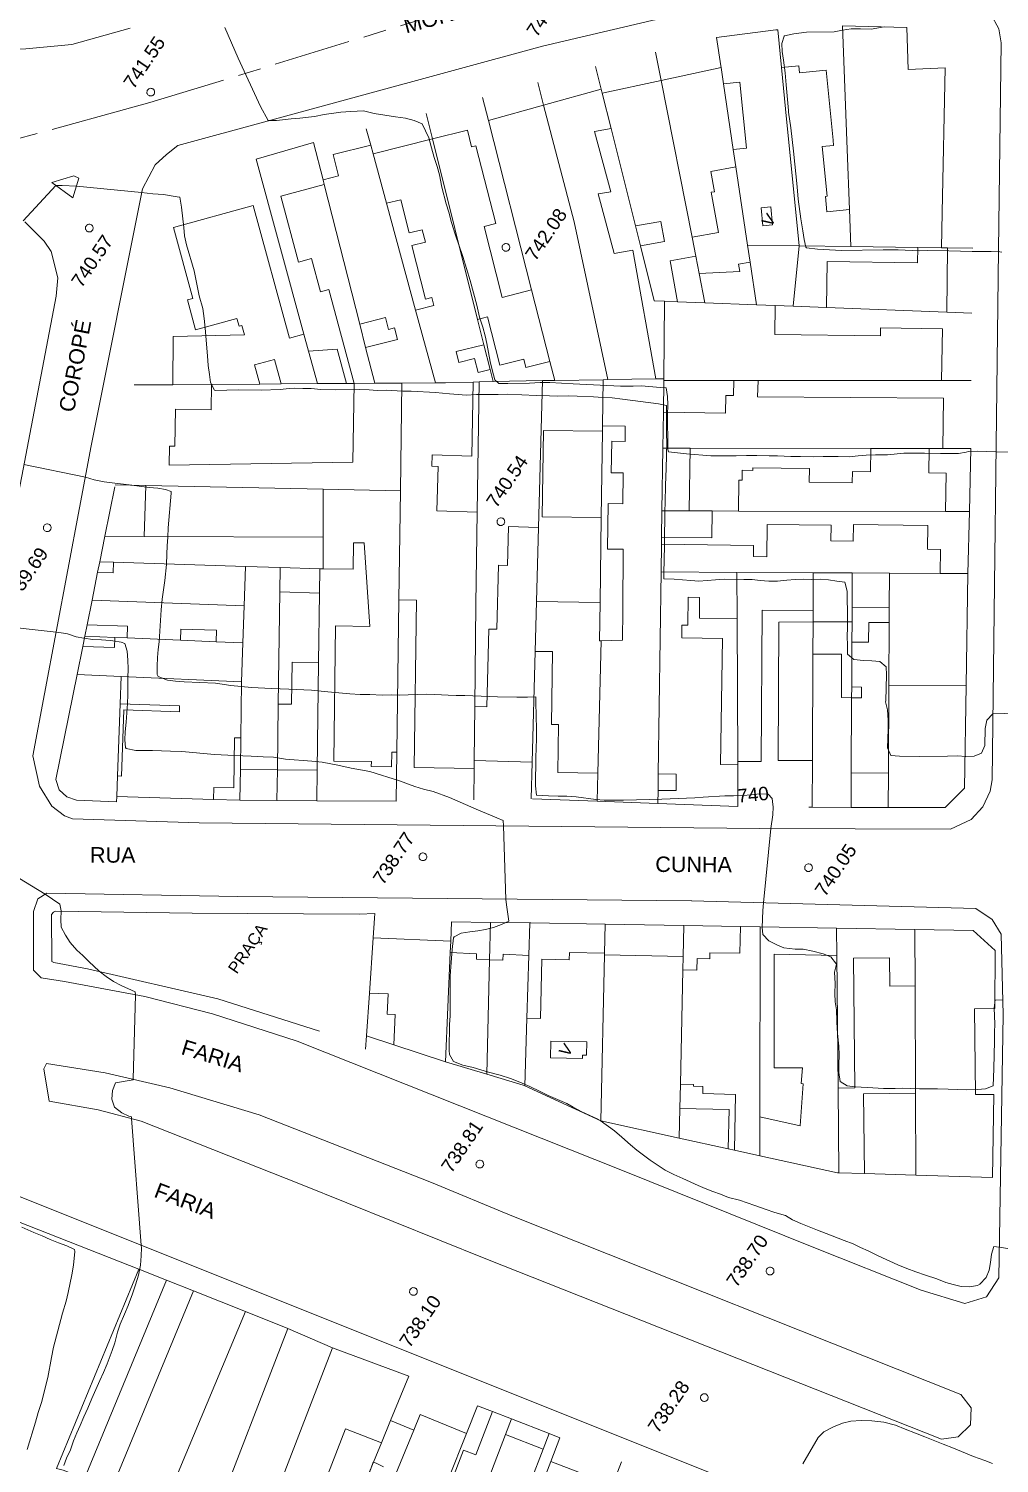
# Model space of a CAD drawing. Header units: metres. Extents: x 325024 to 7190115, y 7391967 to 10157759.
# Drawn here: x 325580.7 to 325706.5, y 7392948.6 to 7393134.6 of the extents above; entities that cross this region are included whole.
import ezdxf
from ezdxf.enums import TextEntityAlignment as Align

# ---------------------------------------------------------------- set-up
doc = ezdxf.new("R2010")
doc.units = ezdxf.units.M
doc.linetypes.add('T09', pattern=[17, 10, -2, 3, -2])
doc.layers.get('0').update_dxf_attribs({"lineweight": 18})
for name, color, linetype, lineweight in [('100_SIST_VIARIO_MEIO_FIO', 1, 'Continuous', 18), ('106_PRACAS_PARQUES_TOP', 7, 'Continuous', 18), ('108_SEP_FIS_CANT_CENT_ILHA', 7, 'Continuous', 18), ('144_P_DUPLA_ASF_TOP', 7, 'Continuous', 18), ('160_P_SIMP_ASF_TOP', 7, 'Continuous', 18), ('206_MURO_E_MURO_ARRIMO', 7, 'Continuous', 18), ('214_PROJ_BEIRAL_EDIF', 10, 'Continuous', 18), ('508_LM_SETOR_FISCAL', 136, 'T09', 18), ('600_CURVA_MESTRA', 14, 'Continuous', 18), ('602_CURVA_MESTRA_TOP', 24, 'Continuous', 18), ('604_CURVA_INTERM', 7, 'Continuous', 18), ('606_PTO_COTADO', 7, 'Continuous', 18), ('608_PTO_COTADO_INTERVIA', 1, 'Continuous', 18), ('624_SEGM_CURVA_MESTRA', 14, 'Continuous', 18)]:
    doc.layers.add(name, color=color, linetype=linetype, lineweight=lineweight)
doc.styles.add('Style-Arial', font='arial.ttf', dxfattribs={"height": 1.75})

# ---------------------------------------------------------------- blocks, each defined once
blk = doc.blocks.new('SP09')
at = {"color": 0, "linetype": 'Continuous'}
blk.add_lwpolyline([(-0.03, -0.51), (-0.14, -0.49), (-0.24, -0.46), (-0.31, -0.42), (-0.35, -0.39), (-0.42, -0.31), (-0.47, -0.24), (-0.51, -0.15), (-0.52, -0.09), (-0.52, 0.03), (-0.51, 0.11), (-0.48, 0.2), (-0.44, 0.27), (-0.4, 0.33), (-0.32, 0.39), (-0.23, 0.44), (-0.15, 0.48), (-0.1, 0.48), (-0.03, 0.48), (0.08, 0.48), (0.19, 0.44), (0.27, 0.4), (0.35, 0.32), (0.41, 0.23), (0.46, 0.11), (0.48, 0.03), (0.48, -0.03), (0.47, -0.08), (0.44, -0.21), (0.38, -0.3), (0.31, -0.38), (0.23, -0.44), (0.1, -0.49), (0.02, -0.51)], close=True, dxfattribs=at)
blk = doc.blocks.new('SP10')
at = {"color": 0, "linetype": 'Continuous'}
blk.add_lwpolyline([(-0.03, -0.51), (-0.14, -0.49), (-0.24, -0.46), (-0.31, -0.42), (-0.35, -0.39), (-0.42, -0.31), (-0.47, -0.24), (-0.51, -0.15), (-0.52, -0.09), (-0.52, 0.03), (-0.51, 0.11), (-0.48, 0.2), (-0.44, 0.27), (-0.4, 0.33), (-0.32, 0.39), (-0.23, 0.44), (-0.15, 0.48), (-0.1, 0.48), (-0.03, 0.48), (0.08, 0.48), (0.19, 0.44), (0.27, 0.4), (0.35, 0.32), (0.41, 0.23), (0.46, 0.11), (0.48, 0.03), (0.48, -0.03), (0.47, -0.08), (0.44, -0.21), (0.38, -0.3), (0.31, -0.38), (0.23, -0.44), (0.1, -0.49), (0.02, -0.51)], close=True, dxfattribs=at)

msp = doc.modelspace()

# ---------------------------------------------------------------- linework, layer by layer
at = {"layer": '100_SIST_VIARIO_MEIO_FIO'}
for points in [[(325706.454, 7393105.946), (325706.785, 7393132.744), (325706.497, 7393134.588), (325705.423, 7393136.552), (325703.065, 7393138.359), (325700.14, 7393138.885), (325694.31, 7393138.826), (325686.293, 7393138.701), (325674.673, 7393137.943), (325661.692, 7393135.712), (325661.528, 7393135.674)], [(325537.669, 7393135.195), (325572.626, 7393131.787), (325580.357, 7393131.978), (325586.325, 7393132.57), (325593.893, 7393134.663)], [(325661.528, 7393135.674), (325647.346, 7393132.348), (325600.084, 7393119.474), (325598.582, 7393118.312)], [(325598.582, 7393118.312), (325597.14, 7393116.962), (325595.468, 7393113.857), (325588.845, 7393080.532), (325581.28, 7393040.365), (325582.136, 7393036.428), (325583.75, 7393033.803), (325585.383, 7393032.571), (325586.406, 7393032.194), (325602.811, 7393031.665), (325675.494, 7393030.939), (325700.202, 7393030.846), (325702.899, 7393032.101), (325704.435, 7393033.73), (325705.368, 7393035.766), (325705.605, 7393037.243), (325706.454, 7393105.946)], [(325580.232, 7393109.58), (325582.747, 7393107.062), (325583.646, 7393105.718), (325584.497, 7393102.304), (325584.293, 7393099.907), (325568.88, 7393019.307)], [(325584.063, 7392913.077), (325539.846, 7392943.712), (325518.202, 7392959.079), (325516.641, 7392960.573), (325515.155, 7392962.616), (325514.417, 7392964.302), (325514.179, 7392966.049), (325514.436, 7392968.311), (325516.397, 7392973.214), (325517.671, 7392975.184), (325521.758, 7392978.265), (325523.298, 7392978.963), (325550.149, 7392984.425), (325555.177, 7392985.183), (325568.01, 7392985.638), (325573.228, 7392985.1), (325577.674, 7392983.965), (325674.821, 7392945.11), (325703.734, 7392933.572), (325718.204, 7392927.831), (325719.894, 7392927.188)]]:
    msp.add_lwpolyline(points, dxfattribs=at)
msp.add_lwpolyline([(325666.672, 7393021.553), (325607.862, 7393022.135), (325583.064, 7393022.54), (325581.926, 7393021.819), (325581.338, 7393020.162), (325581.343, 7393012.567), (325582.338, 7393011.591), (325585.356, 7393011.11), (325595.789, 7393009.141), (325604.543, 7393006.889), (325615.533, 7393003.364), (325657.716, 7392986.603), (325682.274, 7392976.693), (325696.407, 7392971.105), (325702.076, 7392969.362), (325704.889, 7392970.207), (325706.475, 7392972.678), (325707.032, 7393006.793), (325706.787, 7393017.243), (325705.624, 7393019.151), (325703.524, 7393020.578), (325666.636, 7393021.532)], close=True, dxfattribs=at)
at = {"layer": '108_SEP_FIS_CANT_CENT_ILHA'}
for points in [[(325583.724, 7393114.66), (325586.444, 7393112.657), (325587.251, 7393115.239), (325586.589, 7393115.536)], [(325632.944, 7392985.054), (325610.593, 7392993.804), (325599.036, 7392997.302), (325590.663, 7392999.262), (325583.027, 7393000.481), (325582.709, 7392999.786), (325583.392, 7392995.591), (325589.72, 7392994.48), (325595.309, 7392993.003), (325615.98, 7392984.835), (325639.988, 7392975.146), (325699.044, 7392951.775), (325701.234, 7392952.066), (325702.796, 7392953.629), (325702.912, 7392955.828), (325701.555, 7392957.562), (325643.363, 7392980.725)]]:
    msp.add_lwpolyline(points, close=True, dxfattribs=at)
at = {"layer": '206_MURO_E_MURO_ARRIMO'}
for p, q in [((325610.227, 7393117.694), (325617.67, 7393119.853)), ((325702.855, 7393080.166), (325702.667, 7393072.013)), ((325591.909, 7393075.232), (325590.614, 7393068.811)), ((325702.667, 7393072.013), (325702.481, 7393063.972)), ((325589.947, 7393065.506), (325589.671, 7393064.136)), ((325588.297, 7393057.329), (325588.003, 7393055.871)), ((325588.003, 7393055.871), (325587.733, 7393054.533)), ((325604.692, 7393034.699), (325608.116, 7393034.591)), ((325608.116, 7393034.591), (325612.915, 7393034.564)), ((325612.915, 7393034.564), (325618.066, 7393034.535)), ((325618.066, 7393034.535), (325628.384, 7393034.477)), ((325646.046, 7393034.789), (325654.439, 7393034.472)), ((325682.294, 7393033.682), (325681.848, 7393033.684)), ((325692.163, 7393033.653), (325687.341, 7393033.667)), ((325583.966, 7393020.1), (325583.703, 7393019.761)), ((325583.703, 7393019.761), (325583.751, 7393013.704)), ((325584.22, 7393020.211), (325583.966, 7393020.1)), ((325601.925, 7393019.973), (325584.22, 7393020.211)), ((325623.585, 7393019.827), (325601.925, 7393019.973)), ((325625.594, 7393019.893), (325623.585, 7393019.827)), ((325625.553, 7393019.323), (325625.594, 7393019.893)), ((325640.598, 7393018.761), (325635.552, 7393018.823)), ((325645.678, 7393018.698), (325640.598, 7393018.761)), ((325645.821, 7393018.696), (325645.678, 7393018.698)), ((325655.468, 7393018.532), (325645.821, 7393018.696)), ((325665.649, 7393018.358), (325655.468, 7393018.532)), ((325672.995, 7393018.233), (325665.649, 7393018.358)), ((325685.444, 7393018.02), (325675.57, 7393018.189)), ((325695.589, 7393017.847), (325685.444, 7393018.02)), ((325583.751, 7393013.704), (325583.984, 7393013.557)), ((325583.984, 7393013.557), (325588.36, 7393012.758)), ((325588.36, 7393012.758), (325605.266, 7393008.869)), ((325605.266, 7393008.869), (325618.408, 7393004.665)), ((325595.023, 7392973.828), (325572.226, 7392982.77)), ((325629.994, 7392959.933), (325620.113, 7392963.617)), ((325640.866, 7392955.36), (325638.917, 7392956.077)), ((325648.182, 7392952.504), (325643.337, 7392954.395)), ((325649.596, 7392951.952), (325648.182, 7392952.504))]:
    msp.add_line(p, q, dxfattribs=at)
for points in [[(325662.72, 7393127.892), (325661.999, 7393131.554)], [(325654.222, 7393129.708), (325654.952, 7393126.78)], [(325647.47, 7393124.7), (325646.711, 7393127.608)], [(325639.567, 7393125.668), (325640.325, 7393122.692)], [(325632.248, 7393123.613), (325633.073, 7393120.311)], [(325624.487, 7393121.611), (325625.065, 7393119.489)], [(325618.896, 7393115.013), (325617.67, 7393119.853)], [(325610.227, 7393117.694), (325616.413, 7393095.002)], [(325659.376, 7393109.036), (325660.021, 7393106.45)], [(325667.642, 7393102.887), (325667.205, 7393105.106)], [(325703.108, 7393106.154), (325699.854, 7393106.199)], [(325684.169, 7393098.449), (325679.841, 7393098.618)], [(325702.997, 7393097.716), (325699.739, 7393097.842)], [(325639.742, 7393093.64), (325640.543, 7393090.436)], [(325594.416, 7393088.419), (325599.399, 7393088.455)], [(325639.11, 7393088.807), (325638.86, 7393071.92)], [(325640.94, 7393088.848), (325647.347, 7393088.994)], [(325647.347, 7393088.994), (325646.834, 7393069.957)], [(325648.912, 7393089.016), (325647.347, 7393088.994)], [(325699.072, 7393088.983), (325702.883, 7393088.98)], [(325655.121, 7393083.12), (325655.111, 7393082.42)], [(325702.855, 7393080.166), (325699.215, 7393080.174)], [(325595.928, 7393075.385), (325591.955, 7393075.469)], [(325654.954, 7393071.227), (325654.8, 7393060.223)], [(325669.329, 7393072.083), (325672.739, 7393072.075)], [(325699.574, 7393072.019), (325702.667, 7393072.013)], [(325618.304, 7393052.426), (325618.424, 7393061.45)], [(325687.442, 7393055.075), (325687.455, 7393057.702)], [(325588.003, 7393055.871), (325591.893, 7393055.701)], [(325687.408, 7393047.884), (325687.415, 7393049.269)], [(325628.384, 7393034.477), (325628.469, 7393040.828)], [(325646.014, 7393039.537), (325645.886, 7393034.786)], [(325672.636, 7393039.177), (325672.634, 7393039.613)], [(325608.173, 7393038.617), (325608.116, 7393034.591)], [(325612.968, 7393038.549), (325612.915, 7393034.564)], [(325618.066, 7393034.535), (325618.118, 7393038.476)], [(325638.481, 7393038.707), (325638.443, 7393034.655)], [(325625.381, 7393016.776), (325625.553, 7393019.323)], [(325635.552, 7393018.823), (325635.443, 7393016.333)], [(325640.484, 7393013.919), (325640.598, 7393018.761)], [(325645.678, 7393018.698), (325645.551, 7393014.484)], [(325655.386, 7393014.755), (325655.468, 7393018.532)], [(325665.562, 7393014.322), (325665.649, 7393018.358)], [(325685.444, 7393018.02), (325685.48, 7393014.476)], [(325624.52, 7393004.046), (325624.896, 7393009.603)], [(325624.52, 7393004.046), (325624.403, 7393002.311)], [(325628.056, 7393002.889), (325624.52, 7393004.046)], [(325672.202, 7392989.22), (325671.405, 7392989.394)], [(325695.745, 7392986), (325689.056, 7392986.204)], [(325629.994, 7392959.933), (325627.634, 7392954.172)], [(325637.463, 7392952.516), (325638.917, 7392956.077)], [(325647.406, 7392950.493), (325648.182, 7392952.504)], [(325648.417, 7392948.895), (325649.596, 7392951.952)], [(325656.52, 7392946.157), (325657.565, 7392948.827)]]:
    msp.add_lwpolyline(points, dxfattribs=at)
at = {"layer": '214_PROJ_BEIRAL_EDIF'}
for points in [[(325670.448, 7393129.771), (325669.898, 7393133.452), (325677.591, 7393134.436), (325677.821, 7393134.45), (325678.307, 7393129.582), (325678.842, 7393124.216)], [(325699.15, 7393110.778), (325699.546, 7393129.504), (325694.756, 7393129.323), (325694.55, 7393134.763), (325686.225, 7393134.97), (325686.831, 7393118.93)], [(325670.794, 7393127.461), (325670.477, 7393129.577), (325670.448, 7393129.771)], [(325678.307, 7393129.582), (325680.561, 7393129.804), (325680.654, 7393128.867), (325684.114, 7393129.207), (325685.006, 7393120.138)], [(325678.842, 7393124.216), (325678.307, 7393129.582)], [(325678.842, 7393124.216), (325680.614, 7393106.462), (325673.919, 7393106.554), (325672.406, 7393116.672), (325672.069, 7393118.927), (325673.774, 7393119.094), (325672.93, 7393127.671), (325670.794, 7393127.461)], [(325685.006, 7393120.138), (325685.073, 7393119.465), (325683.6, 7393119.321), (325684.234, 7393112.884), (325684.01, 7393112.862), (325684.205, 7393110.878), (325687.125, 7393111.165), (325687.306, 7393106.371), (325680.614, 7393106.462), (325678.842, 7393124.216)], [(325686.831, 7393118.93), (325687.125, 7393111.165), (325687.306, 7393106.371), (325695.975, 7393106.252)], [(325695.975, 7393106.252), (325699.054, 7393106.21), (325699.15, 7393110.778)]]:
    msp.add_lwpolyline(points, dxfattribs=at)
for points in [[(325662.72, 7393127.892), (325666.72, 7393107.57), (325670.129, 7393108.179), (325669.198, 7393113.39), (325669.634, 7393113.468), (325669.165, 7393116.093), (325672.406, 7393116.672), (325672.069, 7393118.927), (325670.794, 7393127.461), (325670.477, 7393129.577)], [(325662.009, 7393089.199), (325655.804, 7393089.112), (325651.424, 7393109.553), (325647.47, 7393124.7), (325654.952, 7393126.78), (325655.089, 7393126.234), (325656.227, 7393121.667), (325654.065, 7393121.281), (325656.198, 7393113.468), (325654.555, 7393113.175), (325656.614, 7393105.469), (325659.027, 7393105.9)], [(325660.021, 7393106.45), (325661.799, 7393099.321), (325663.138, 7393099.268), (325664.854, 7393099.202), (325663.905, 7393104.517), (325667.205, 7393105.106), (325666.72, 7393107.57), (325662.72, 7393127.892), (325655.089, 7393126.234), (325656.227, 7393121.667), (325659.376, 7393109.036), (325662.675, 7393109.625), (325663.142, 7393107.007)], [(325640.325, 7393122.692), (325645.923, 7393100.737), (325648.289, 7393091.457), (325648.912, 7393089.016), (325655.205, 7393089.104), (325655.804, 7393089.112), (325651.424, 7393109.553), (325647.47, 7393124.7)], [(325648.289, 7393091.457), (325645.923, 7393100.737), (325642.098, 7393099.762), (325639.753, 7393108.958), (325641.278, 7393109.347), (325638.711, 7393119.414), (325638.152, 7393119.271), (325637.593, 7393121.463), (325633.073, 7393120.311), (325638.922, 7393096.92), (325640.195, 7393097.244), (325641.795, 7393090.968), (325644.907, 7393091.762), (325645.187, 7393090.666)], [(325624.402, 7393093.286), (325628.529, 7393094.331), (325628.156, 7393095.804), (325627.379, 7393095.607), (325626.989, 7393097.144), (325623.639, 7393096.295), (325619.049, 7393114.411), (325618.896, 7393115.013), (325620.9, 7393115.514), (325620.21, 7393118.275), (325625.065, 7393119.489), (325625.366, 7393118.384), (325627.116, 7393111.966), (325630.888, 7393098.127), (325633.459, 7393088.699), (325629.106, 7393088.668), (325625.579, 7393088.642)], [(325640.543, 7393090.436), (325640.94, 7393088.848), (325639.11, 7393088.807), (325638.328, 7393088.789), (325634.766, 7393088.708), (325633.459, 7393088.699), (325630.888, 7393098.127), (325633.247, 7393098.717), (325632.992, 7393099.737), (325632.153, 7393099.527), (325630.416, 7393106.476), (325632.154, 7393106.911), (325631.745, 7393108.546), (325630.044, 7393108.121), (325628.967, 7393112.428), (325627.116, 7393111.966), (325625.366, 7393118.384), (325633.073, 7393120.311), (325638.922, 7393096.92), (325639.742, 7393093.64), (325636.146, 7393092.741), (325636.497, 7393091.336), (325638.533, 7393091.845), (325638.982, 7393090.045)], [(325622.939, 7393088.624), (325619.621, 7393100.794), (325618.573, 7393100.508), (325617.403, 7393104.8), (325615.725, 7393104.343), (325613.4, 7393112.871), (325619.049, 7393114.411), (325623.639, 7393096.295), (325624.402, 7393093.286), (325625.579, 7393088.642)], [(325618.161, 7393088.589), (325613.445, 7393088.556), (325612.585, 7393091.712), (325610.012, 7393091.011), (325610.687, 7393088.536), (325604.438, 7393088.491), (325599.399, 7393088.455), (325599.479, 7393094.689), (325608.697, 7393094.936), (325608.372, 7393096.127), (325608, 7393096.026), (325607.723, 7393097.044), (325602.351, 7393095.58), (325601.301, 7393099.432), (325602.019, 7393099.627), (325599.506, 7393108.846), (325609.842, 7393111.664), (325614.525, 7393094.487), (325616.413, 7393095.002), (325617.015, 7393092.795)], [(325675.665, 7393111.378), (325676.936, 7393111.503), (325677.163, 7393109.187), (325675.893, 7393109.062)], [(325675.078, 7393098.803), (325674.251, 7393104.335), (325673.919, 7393106.554), (325680.614, 7393106.462), (325679.841, 7393098.618), (325677.5, 7393098.709)], [(325695.975, 7393106.252), (325699.054, 7393106.21), (325699.854, 7393106.199), (325699.739, 7393097.842), (325684.169, 7393098.449), (325684.251, 7393104.427), (325695.948, 7393104.266)], [(325674.251, 7393104.335), (325672.749, 7393104.067), (325672.921, 7393103.105), (325667.642, 7393102.887), (325668.395, 7393099.064), (325675.078, 7393098.803)], [(325677.5, 7393098.709), (325675.078, 7393098.803), (325668.395, 7393099.064), (325664.854, 7393099.202), (325663.138, 7393099.268), (325663.064, 7393089.213), (325663.061, 7393089.004), (325672.131, 7393088.999), (325675.282, 7393088.997), (325699.072, 7393088.983), (325699.165, 7393095.714), (325691.149, 7393095.823), (325691.135, 7393094.781), (325677.449, 7393094.968)], [(325618.161, 7393088.589), (325621.934, 7393088.616), (325620.722, 7393093.062), (325617.015, 7393092.795)], [(325618.161, 7393088.589), (325613.445, 7393088.556), (325610.687, 7393088.536), (325604.438, 7393088.491), (325604.368, 7393085.184), (325599.766, 7393085.282), (325599.664, 7393080.485), (325598.989, 7393080.499), (325598.936, 7393078.005), (325622.758, 7393078.393), (325622.939, 7393088.624), (325621.934, 7393088.616)], [(325628.731, 7393060.548), (325631.02, 7393060.515), (325630.713, 7393038.817), (325638.481, 7393038.707), (325638.491, 7393039.74), (325638.558, 7393046.756), (325638.683, 7393060.002), (325638.86, 7393071.92), (325633.619, 7393072.097), (325633.815, 7393077.862), (325632.991, 7393077.89), (325633.041, 7393079.381), (325638.179, 7393079.207), (325638.328, 7393088.789), (325634.766, 7393088.708), (325633.459, 7393088.699), (325629.106, 7393088.668), (325628.919, 7393074.683)], [(325654.946, 7393055.259), (325657.696, 7393055.359), (325657.751, 7393059.242), (325657.804, 7393067.127), (325655.754, 7393067.155), (325655.837, 7393073.038), (325657.756, 7393073.011), (325657.812, 7393077.018), (325656.247, 7393077.04), (325656.304, 7393081.13), (325658.043, 7393081.106), (325658.071, 7393083.079), (325655.121, 7393083.12), (325655.205, 7393089.104), (325655.804, 7393089.112), (325662.009, 7393089.199), (325663.064, 7393089.213), (325663.061, 7393089.004), (325663.003, 7393084.891), (325662.938, 7393080.245), (325662.824, 7393072.096), (325662.776, 7393068.684), (325662.763, 7393067.769), (325662.713, 7393064.175), (325662.346, 7393038.014), (325662.316, 7393035.865), (325662.292, 7393034.175), (325654.439, 7393034.472), (325654.49, 7393038.099)], [(325662.938, 7393080.245), (325663.003, 7393084.891), (325671.064, 7393084.778), (325671.096, 7393087.051), (325672.104, 7393087.037), (325672.131, 7393088.999), (325675.282, 7393088.997), (325675.205, 7393086.883), (325699.307, 7393086.715), (325699.215, 7393080.174), (325697.469, 7393080.177), (325689.914, 7393080.192), (325666.468, 7393080.238)], [(325654.954, 7393071.227), (325655.111, 7393082.42), (325647.455, 7393082.527), (325647.298, 7393071.334)], [(325662.938, 7393080.245), (325662.824, 7393072.096), (325666.353, 7393072.089), (325666.468, 7393080.238)], [(325689.914, 7393080.192), (325697.469, 7393080.177), (325697.425, 7393077.021), (325699.643, 7393076.99), (325699.574, 7393072.019), (325672.739, 7393072.075), (325672.795, 7393076.098), (325673.201, 7393076.093), (325673.219, 7393077.364), (325674.594, 7393077.345), (325674.598, 7393077.69), (325681.933, 7393077.587), (325681.908, 7393075.812), (325687.478, 7393075.734), (325687.499, 7393077.194), (325689.872, 7393077.161)], [(325618.901, 7393068.68), (325618.921, 7393074.896), (325595.928, 7393075.385), (325595.719, 7393068.788)], [(325628.731, 7393060.548), (325628.469, 7393040.828), (325627.783, 7393040.838), (325627.756, 7393038.927), (325625.144, 7393038.964), (325625.153, 7393039.599), (325620.272, 7393039.668), (325620.519, 7393057.187), (325624.951, 7393057.124), (325624.199, 7393067.937), (325622.83, 7393067.956), (325622.782, 7393064.535), (325618.888, 7393064.59), (325618.901, 7393068.68), (325618.921, 7393074.896), (325628.919, 7393074.683)], [(325662.776, 7393068.684), (325662.824, 7393072.096), (325666.353, 7393072.089), (325669.329, 7393072.083), (325669.28, 7393068.593)], [(325638.558, 7393046.756), (325640.119, 7393046.713), (325640.361, 7393056.786), (325641.402, 7393056.765), (325641.626, 7393065.062), (325642.792, 7393065.031), (325642.927, 7393070.062), (325646.834, 7393069.957), (325646.575, 7393060.338), (325646.401, 7393053.883), (325646.014, 7393039.537), (325638.491, 7393039.74)], [(325662.763, 7393067.769), (325674.69, 7393067.602), (325674.67, 7393066.185), (325676.405, 7393066.161), (325676.463, 7393070.353), (325684.744, 7393070.237), (325684.716, 7393068.212), (325687.621, 7393068.171), (325687.651, 7393070.318), (325697.265, 7393070.183), (325697.222, 7393067.121), (325698.925, 7393067.097), (325698.881, 7393063.99), (325692.307, 7393064.024), (325687.485, 7393064.049), (325682.438, 7393064.074), (325672.529, 7393064.125), (325662.713, 7393064.175)], [(325591.708, 7393065.45), (325589.947, 7393065.506), (325590.614, 7393068.811), (325595.719, 7393068.788), (325618.901, 7393068.68), (325618.888, 7393064.59), (325618.466, 7393064.603), (325613.317, 7393064.766), (325608.842, 7393064.908)], [(325591.708, 7393065.45), (325591.664, 7393064.073), (325589.671, 7393064.136), (325588.944, 7393060.537), (325608.667, 7393059.771), (325608.842, 7393064.908)], [(325608.173, 7393038.617), (325608.231, 7393042.671), (325608.333, 7393049.939), (325608.504, 7393054.974), (325608.667, 7393059.771), (325608.842, 7393064.908), (325613.317, 7393064.766), (325613.275, 7393061.624), (325613.081, 7393047.063), (325612.968, 7393038.549)], [(325613.317, 7393064.766), (325618.466, 7393064.603), (325618.424, 7393061.45), (325613.275, 7393061.624)], [(325662.292, 7393034.175), (325672.659, 7393033.783), (325672.636, 7393039.177), (325670.423, 7393039.208), (325670.652, 7393055.556), (325665.391, 7393055.629), (325665.415, 7393057.298), (325666.173, 7393057.288), (325666.224, 7393060.907), (325667.703, 7393060.887), (325667.666, 7393058.21), (325672.554, 7393058.142), (325672.529, 7393064.125), (325662.713, 7393064.175), (325662.346, 7393038.014), (325664.681, 7393037.982), (325664.651, 7393035.832), (325662.316, 7393035.865)], [(325682.415, 7393059.181), (325675.789, 7393059.212), (325675.696, 7393039.599), (325672.634, 7393039.613), (325672.554, 7393058.142), (325672.529, 7393064.125), (325682.438, 7393064.074)], [(325682.415, 7393059.181), (325682.408, 7393057.726), (325687.455, 7393057.702), (325687.464, 7393059.605), (325687.485, 7393064.049), (325682.438, 7393064.074)], [(325687.485, 7393064.049), (325692.307, 7393064.024), (325692.286, 7393059.583), (325687.464, 7393059.605)], [(325698.881, 7393063.99), (325692.307, 7393064.024), (325692.286, 7393059.583), (325692.277, 7393057.626), (325692.238, 7393049.493), (325702.249, 7393049.446), (325702.481, 7393063.972)], [(325605.016, 7393055.127), (325608.504, 7393054.974), (325608.667, 7393059.771), (325588.944, 7393060.537), (325588.297, 7393057.329), (325593.548, 7393057.163), (325593.499, 7393055.63), (325600.389, 7393055.329), (325600.434, 7393056.767), (325605.063, 7393056.62)], [(325654.49, 7393038.099), (325649.313, 7393038.172), (325649.401, 7393044.399), (325648.504, 7393044.412), (325648.636, 7393053.852), (325646.401, 7393053.883), (325646.575, 7393060.338), (325654.8, 7393060.223), (325654.731, 7393055.251), (325654.946, 7393055.259)], [(325682.323, 7393039.727), (325682.388, 7393053.523), (325682.408, 7393057.726), (325677.962, 7393057.669), (325677.877, 7393039.748)], [(325692.277, 7393057.626), (325692.238, 7393049.493), (325692.184, 7393038.11), (325687.362, 7393038.132), (325687.408, 7393047.884), (325688.685, 7393047.878), (325688.692, 7393049.263), (325687.415, 7393049.269), (325687.442, 7393055.075), (325689.614, 7393055.065), (325689.626, 7393057.639)], [(325591.893, 7393055.701), (325593.499, 7393055.63), (325600.389, 7393055.329), (325605.016, 7393055.127), (325608.504, 7393054.974), (325608.333, 7393049.939), (325592.732, 7393050.628), (325586.996, 7393050.882), (325587.733, 7393054.533), (325591.852, 7393054.403)], [(325618.304, 7393052.426), (325618.118, 7393038.476), (325612.968, 7393038.549), (325613.081, 7393047.063), (325614.816, 7393047.038), (325614.893, 7393052.474)], [(325682.388, 7393053.523), (325682.323, 7393039.727), (325682.294, 7393033.682), (325687.341, 7393033.667), (325687.362, 7393038.132), (325687.408, 7393047.884), (325686.078, 7393047.89), (325686.105, 7393053.505)], [(325592.6, 7393047.103), (325592.251, 7393037.749), (325592.152, 7393035.094), (325592.12, 7393034.392), (325586.947, 7393034.616), (325585.696, 7393035.024), (325584.689, 7393035.956), (325584.249, 7393037.264), (325586.996, 7393050.882), (325592.732, 7393050.628)], [(325592.6, 7393047.103), (325600.3, 7393046.816), (325600.27, 7393046.037), (325593.064, 7393046.306), (325592.744, 7393037.731), (325592.251, 7393037.749), (325592.152, 7393035.094), (325604.692, 7393034.699), (325604.714, 7393036.234), (325607.306, 7393036.197), (325607.398, 7393042.683), (325608.231, 7393042.671), (325608.333, 7393049.939), (325592.732, 7393050.628)], [(325692.184, 7393038.11), (325692.163, 7393033.653), (325699.529, 7393033.632), (325702.037, 7393036.158), (325702.249, 7393049.446), (325692.238, 7393049.493)], [(325665.524, 7393012.614), (325665.202, 7392997.801), (325666.906, 7392997.764), (325666.901, 7392997.534), (325668.118, 7392997.507), (325668.097, 7392996.558), (325672.36, 7392996.465), (325672.202, 7392989.22), (325675.502, 7392988.499), (325675.513, 7392993.544), (325675.57, 7393018.189), (325672.995, 7393018.233), (325672.919, 7393014.747), (325669.031, 7393014.831), (325669.014, 7393014.051), (325667.393, 7393014.086), (325667.36, 7393012.574)], [(325695.625, 7393010.522), (325695.693, 7392996.614), (325695.745, 7392986), (325705.67, 7392985.696), (325705.819, 7392996.464), (325703.458, 7392996.44), (325703.347, 7393007.565), (325705.972, 7393007.591), (325706.031, 7393015.111), (325703.16, 7393017.718), (325695.589, 7393017.847)], [(325628.056, 7393002.889), (325634.755, 7393000.697), (325635.377, 7393014.837), (325635.443, 7393016.333), (325625.381, 7393016.776), (325624.896, 7393009.603), (325627.333, 7393009.496), (325627.218, 7393006.869), (325628.229, 7393006.824)], [(325635.377, 7393014.837), (325638.79, 7393014.687), (325638.76, 7393013.995), (325640.484, 7393013.919), (325640.135, 7392999.082), (325634.755, 7393000.697)], [(325645.04, 7392997.579), (325644.849, 7392997.667), (325640.135, 7392999.082), (325640.484, 7393013.919), (325642.211, 7393013.843), (325642.246, 7393014.63), (325645.551, 7393014.484), (325645.304, 7393006.325)], [(325645.304, 7393006.325), (325645.04, 7392997.579), (325654.913, 7392993.044), (325655.381, 7393014.543), (325655.386, 7393014.755), (325650.831, 7393014.855), (325650.81, 7393013.893), (325647.246, 7393013.971), (325647.078, 7393006.286)], [(325665.133, 7392994.634), (325665.049, 7392990.782), (325654.913, 7392993.044), (325655.381, 7393014.543), (325665.562, 7393014.322), (325665.524, 7393012.614), (325665.202, 7392997.801)], [(325685.762, 7392986.304), (325685.652, 7392997.273), (325685.48, 7393014.476), (325677.378, 7393014.629), (325677.353, 7392999.922), (325681.02, 7392999.908), (325680.886, 7392997.866), (325681.137, 7392997.812), (325680.756, 7392992.403), (325675.513, 7392993.544), (325675.502, 7392988.499), (325685.56, 7392986.31)], [(325685.762, 7392986.304), (325689.056, 7392986.204), (325688.952, 7392996.547), (325695.693, 7392996.614), (325695.625, 7393010.522), (325692.339, 7393010.489), (325692.302, 7393014.155), (325687.639, 7393014.108), (325687.808, 7392997.295), (325685.652, 7392997.273)], [(325648.401, 7393003.382), (325653.066, 7393003.281), (325653.029, 7393001.554), (325652.522, 7393001.565), (325652.512, 7393001.11), (325648.354, 7393001.2)], [(325671.405, 7392989.394), (325665.049, 7392990.782), (325665.133, 7392994.634), (325671.516, 7392994.495)], [(325595.023, 7392973.828), (325584.331, 7392947.969), (325585.189, 7392947.75), (325587.976, 7392946.663), (325598.615, 7392972.393)], [(325589.318, 7392946.14), (325587.976, 7392946.663), (325598.615, 7392972.393), (325602.109, 7392970.997), (325591.482, 7392945.296)], [(325593.438, 7392944.534), (325597.346, 7392943.01), (325598.14, 7392942.701), (325608.82, 7392968.316), (325602.109, 7392970.997), (325591.482, 7392945.296)], [(325608.82, 7392968.316), (325598.14, 7392942.701), (325601.534, 7392941.366), (325604.349, 7392940.26), (325614.32, 7392966.12)], [(325612.781, 7392944.554), (325620.113, 7392963.617), (325614.32, 7392966.12), (325604.349, 7392940.26), (325610.238, 7392937.942)], [(325630.658, 7392952.934), (325627.521, 7392945.276), (325625.936, 7392945.926), (325622.612, 7392937.81), (325630.347, 7392934.642), (325637.463, 7392952.516), (325631.489, 7392954.963)], [(325626.453, 7392951.289), (325624.498, 7392946.515), (325625.936, 7392945.926), (325627.521, 7392945.276), (325630.658, 7392952.934), (325627.634, 7392954.172)], [(325637.87, 7392940.217), (325638.11, 7392940.837), (325642.554, 7392952.364), (325643.337, 7392954.395), (325640.866, 7392955.36), (325638.696, 7392949.732), (325637.108, 7392950.345), (325633.807, 7392941.783)], [(325626.453, 7392951.289), (325624.498, 7392946.515), (325624.065, 7392945.457), (325619.511, 7392947.213), (325621.778, 7392953.092)], [(325638.11, 7392940.837), (325639.905, 7392940.145), (325639.576, 7392939.294), (325639.154, 7392939.456), (325637.526, 7392935.234), (325641.005, 7392933.892), (325647.406, 7392950.493), (325642.554, 7392952.364)], [(325646.133, 7392931.292), (325646.942, 7392933.112), (325645.014, 7392933.856), (325645.54, 7392935.22), (325643.455, 7392936.024), (325648.417, 7392948.895), (325656.389, 7392945.821), (325653.357, 7392938.071), (325651.858, 7392934.239), (325650.063, 7392929.65)]]:
    msp.add_lwpolyline(points, close=True, dxfattribs=at)
at = {"layer": '508_LM_SETOR_FISCAL'}
msp.add_lwpolyline([(325082.366, 7393008.996), (325089.8, 7393010.355), (325124.197, 7393014.479), (325152.66, 7393017.674), (325172.446, 7393019.896), (325196.928, 7393020.894), (325216.086, 7393021.674), (325233.575, 7393023.376), (325254.591, 7393025.422), (325313.137, 7393030.9), (325333.395, 7393032.003), (325354.636, 7393032.068), (325380.851, 7393034.524), (325449.746, 7393077.628), (325495.802, 7393097.469), (325545.987, 7393111.125), (325567.381, 7393117.061), (325593.152, 7393124.115), (325596.434, 7393125.013), (325632.558, 7393136.078), (325647.604, 7393140.686), (325652.606, 7393141.577)], dxfattribs=at)
at = {"layer": '600_CURVA_MESTRA', "elevation": 740}
for points in [[(325672.097, 7393035.183), (325670.97, 7393035.142), (325668.172, 7393034.983), (325667.077, 7393034.905), (325663.877, 7393034.779), (325662.825, 7393034.723), (325661.207, 7393034.705), (325657.838, 7393034.597), (325655.307, 7393034.595), (325654.25, 7393034.705), (325651.694, 7393035.053), (325650.504, 7393035.121), (325649.382, 7393035.13), (325648.117, 7393035.163), (325646.557, 7393035.269), (325646.411, 7393036.454), (325646.476, 7393040.15), (325646.553, 7393042.549), (325646.538, 7393043.787), (325646.464, 7393047.277), (325646.47, 7393048.013), (325645.383, 7393047.944), (325644.011, 7393047.941), (325641.49, 7393048.003), (325638.303, 7393048.143), (325637.252, 7393048.18), (325636.127, 7393048.181), (325635.113, 7393048.21), (325633.399, 7393048.318), (325632.258, 7393048.354), (325628.762, 7393048.229), (325627.703, 7393048.235), (325626.541, 7393048.219), (325624.973, 7393048.285), (325623.714, 7393048.317), (325622.378, 7393048.38), (325619.528, 7393048.642), (325617.391, 7393048.87), (325614.431, 7393048.998), (325612.208, 7393049.065), (325609.608, 7393049.206), (325606.913, 7393049.477), (325604.936, 7393049.744), (325600.88, 7393049.942), (325599.765, 7393050.027), (325598.735, 7393050.174), (325597.503, 7393050.638), (325597.389, 7393050.88), (325597.388, 7393051.97), (325597.44, 7393053.114), (325597.526, 7393054.112), (325597.645, 7393055.144), (325597.909, 7393059.264), (325598.027, 7393060.633), (325598.369, 7393063.094), (325598.613, 7393065.145), (325598.641, 7393066.478), (325598.687, 7393067.575), (325598.781, 7393068.703), (325598.814, 7393069.886), (325599.192, 7393074.391), (325599.21, 7393074.601), (325598.484, 7393074.854), (325597.45, 7393075.048), (325596.331, 7393075.129), (325594.097, 7393075.427), (325591.545, 7393075.735), (325590.505, 7393075.869), (325589.218, 7393076.13), (325588.078, 7393076.459), (325580.121, 7393078.092)], [(325706.988, 7393008.655), (325706.017, 7393008.703), (325705.904, 7393007.7), (325705.968, 7393005.558), (325705.927, 7393004.543), (325705.943, 7393003.341), (325705.834, 7392999.827), (325705.802, 7392998.636), (325705.749, 7392997.588), (325704.742, 7392997.175), (325703.718, 7392997.104), (325702.245, 7392997.061), (325699.911, 7392997.136), (325698.52, 7392997.19), (325696.193, 7392997.175), (325695.046, 7392997.212), (325694.035, 7392997.269), (325693.034, 7392997.229), (325691.551, 7392997.232), (325690.161, 7392997.297), (325687.914, 7392997.438), (325686.807, 7392997.556), (325685.905, 7392998.154), (325685.738, 7392999.285), (325685.748, 7393000.332), (325685.784, 7393001.584), (325685.752, 7393002.7), (325685.619, 7393003.908), (325685.525, 7393004.962), (325685.469, 7393005.973), (325685.428, 7393007.421), (325685.267, 7393008.47), (325685.238, 7393009.542), (325685.267, 7393010.85), (325685.171, 7393012.288), (325685.431, 7393013.339), (325684.731, 7393014.29), (325683.732, 7393014.674), (325682.36, 7393015.009), (325681.126, 7393015.274), (325680.069, 7393015.268), (325678.627, 7393015.469), (325677.695, 7393015.846), (325676.667, 7393016.358), (325675.908, 7393017.178), (325675.788, 7393018.099), (325675.888, 7393020.28), (325675.992, 7393021.29), (325676.954, 7393030.934), (325677.179, 7393032.68), (325677.217, 7393033.742), (325677.183, 7393034.052)]]:
    msp.add_lwpolyline(points, dxfattribs=at)
at = {"layer": '604_CURVA_INTERM', "flags": 128}
for points, elevation in [([(325715.397, 7393079.61), (325706.13, 7393079.73), (325704.909, 7393079.804), (325703.686, 7393079.819), (325702.543, 7393079.781), (325702.266, 7393079.717), (325701.248, 7393079.554), (325700.154, 7393079.548), (325698.946, 7393079.516), (325696.86, 7393079.562), (325694.179, 7393079.558), (325692.051, 7393079.378), (325690.514, 7393079.367), (325689.283, 7393079.332), (325688.247, 7393079.247), (325687.147, 7393079.122), (325685.677, 7393079.16), (325683.724, 7393079.167), (325682.48, 7393079.109), (325680.798, 7393079.133), (325679.516, 7393079.13), (325677.797, 7393079.232), (325676.736, 7393079.225), (325675.126, 7393079.286), (325673.799, 7393079.285), (325672.459, 7393079.249), (325669.16, 7393079.237), (325666.012, 7393079.508), (325663.688, 7393079.752), (325663.59, 7393080.055), (325663.576, 7393080.711), (325663.582, 7393081.793), (325663.546, 7393083.17), (325663.54, 7393084.541), (325663.56, 7393085.839), (325663.526, 7393086.924), (325663.381, 7393088.067), (325662.651, 7393088.094), (325660.141, 7393088.323), (325659.081, 7393088.244), (325657.446, 7393088.244), (325651.298, 7393088.544), (325648.303, 7393088.738), (325647.042, 7393088.719), (325645.666, 7393088.658), (325642.824, 7393088.608), (325641.694, 7393088.629), (325641.169, 7393089.088), (325640.795, 7393090.393), (325640.566, 7393091.465), (325640.14, 7393093.79), (325639.913, 7393094.773), (325639.603, 7393095.913), (325639.189, 7393097.185), (325638.822, 7393098.74), (325637.94, 7393101.951), (325636.998, 7393105.085), (325636.002, 7393107.946), (325635.548, 7393109.458), (325635.203, 7393110.818), (325634.83, 7393111.894), (325634.287, 7393114.074), (325633.97, 7393115.671), (325633.663, 7393116.743), (325633.291, 7393117.908), (325632.934, 7393119.145), (325632.582, 7393120.451), (325631.733, 7393122.261), (325630.708, 7393122.683), (325629.568, 7393123.016), (325628.293, 7393123.165), (325625.533, 7393123.607), (325624.147, 7393123.959), (325622.47, 7393123.879), (325621.19, 7393123.788), (325619.049, 7393123.46), (325617.781, 7393123.211), (325615.89, 7393123.008), (325614.741, 7393122.925), (325612.832, 7393122.712), (325611.954, 7393122.707), (325611.767, 7393122.706), (325610.787, 7393124.509), (325607.875, 7393130.762), (325606.163, 7393134.756)], 742), ([(325691.628, 7393134.851), (325689.918, 7393134.533), (325688.575, 7393134.584), (325687.349, 7393134.572), (325686.208, 7393134.425), (325685.144, 7393134.171), (325681.577, 7393134.144), (325679.93, 7393133.918), (325678.721, 7393133.667), (325678.673, 7393133.639), (325678.372, 7393132.66), (325678.417, 7393131.644), (325678.588, 7393130.527), (325678.8, 7393128.896), (325678.912, 7393127.317), (325679.209, 7393123.974)], 743), ([(325679.209, 7393123.974), (325679.227, 7393123.783), (325679.54, 7393121.726), (325679.885, 7393118.718), (325680.337, 7393114.117), (325680.491, 7393112.507), (325680.838, 7393109.955), (325681.086, 7393108.398), (325681.241, 7393107.286), (325681.453, 7393106.287), (325681.566, 7393106.174), (325682.966, 7393106.006), (325686.074, 7393105.844), (325691.509, 7393105.947), (325693.43, 7393105.93), (325696.186, 7393105.81), (325697.216, 7393105.84), (325700, 7393105.824), (325703.047, 7393105.729), (325704.154, 7393105.712), (325705.494, 7393105.714), (325706.639, 7393105.653), (325706.898, 7393105.652)], 743), ([(325576.14, 7393057.274), (325584.293, 7393056.363), (325585.25, 7393056.248), (325585.776, 7393056.164), (325586.889, 7393055.789), (325587.882, 7393055.601), (325589.037, 7393055.415), (325590.187, 7393055.385), (325591.312, 7393055.298), (325591.628, 7393055.258), (325592.731, 7393055.065), (325593.207, 7393054.919), (325593.498, 7393053.93), (325593.568, 7393052.739), (325593.605, 7393051.604), (325593.564, 7393050.457), (325593.599, 7393048.249), (325593.537, 7393047.132), (325593.354, 7393044.725), (325593.233, 7393043.47), (325593.21, 7393042.424), (325593.269, 7393041.406), (325593.363, 7393041.3), (325594.602, 7393041.052), (325595.629, 7393041.037), (325596.795, 7393041.058), (325599.119, 7393040.953), (325600.602, 7393040.91), (325604.804, 7393040.538), (325607.43, 7393040.398), (325609.56, 7393040.309), (325611.111, 7393040.221), (325612.451, 7393040.18), (325614.034, 7393039.927), (325617.431, 7393039.671), (325618.766, 7393039.529), (325620.817, 7393039.125), (325622.527, 7393038.758), (325624.95, 7393038.321), (325628.817, 7393037.106), (325630.765, 7393036.361), (325631.9, 7393036.015), (325633.144, 7393035.722), (325635.282, 7393034.946), (325638.719, 7393033.43), (325641.434, 7393032.33), (325642.236, 7393031.982), (325642.259, 7393031.271), (325642.563, 7393021.743), (325642.719, 7393020.716), (325642.963, 7393018.896), (325642.02, 7393018.494), (325640.976, 7393018.083), (325639.935, 7393017.839), (325638.933, 7393017.648), (325637.906, 7393017.523), (325636.813, 7393017.349), (325635.875, 7393016.879), (325635.8, 7393016.764), (325635.619, 7393015.238), (325635.44, 7393013.005), (325635.366, 7393011.802), (325635.344, 7393010.322), (325635.373, 7393006.639), (325635.3, 7393005.506), (325635.285, 7393004.466), (325635.237, 7393003.282), (325635.232, 7393002.139), (325635.288, 7393001.651), (325635.78, 7393000.738), (325637.029, 7393000.252), (325638.338, 7392999.931), (325640.348, 7392999.334), (325641.836, 7392998.951), (325643.181, 7392998.503), (325644.388, 7392998.067), (325645.713, 7392997.475), (325647.048, 7392996.854), (325648.084, 7392996.31), (325649.284, 7392995.818), (325650.502, 7392995.29), (325651.319, 7392994.792), (325652.423, 7392994.2), (325653.465, 7392993.744), (325654.4, 7392993.308), (325654.803, 7392993.089), (325656.663, 7392991.746), (325657.629, 7392990.927), (325658.754, 7392989.91), (325659.56, 7392989.217), (325660.409, 7392988.569), (325661.27, 7392987.944), (325663.233, 7392986.66), (325664.369, 7392986.082), (325665.513, 7392985.544), (325667.513, 7392984.634), (325668.435, 7392984.245), (325669.396, 7392983.872), (325670.42, 7392983.523), (325671.451, 7392983.119), (325672.862, 7392982.737), (325674.849, 7392982.08), (325676.204, 7392981.584), (325677.436, 7392981.153), (325678.84, 7392980.744), (325679.731, 7392980.221), (325680.806, 7392979.745), (325682.999, 7392978.865), (325684.125, 7392978.45), (325686.438, 7392977.536), (325687.62, 7392977.077), (325688.547, 7392976.614), (325689.533, 7392976.197), (325690.832, 7392975.551), (325693.395, 7392974.355), (325694.547, 7392973.877), (325695.741, 7392973.442), (325696.999, 7392973.02), (325698.46, 7392972.573), (325699.606, 7392972.099), (325700.59, 7392971.802), (325701.596, 7392971.572), (325702.681, 7392971.499), (325703.738, 7392971.693), (325704.018, 7392971.881), (325704.829, 7392972.718), (325705.224, 7392973.67), (325705.423, 7392974.667), (325705.531, 7392975.744), (325705.828, 7392976.761), (325706.54, 7392976.658), (325712.686, 7392975.728)], 739), ([(325570.873, 7393029.731), (325582.88, 7393022.423), (325584.749, 7393021.123), (325584.934, 7393020.27), (325584.882, 7393019.149), (325584.958, 7393018.133), (325585.518, 7393017.09), (325586.108, 7393016.156), (325586.96, 7393015.179), (325587.75, 7393014.458), (325588.519, 7393013.675), (325589.887, 7393012.415), (325590.764, 7393011.76), (325591.744, 7393011.094), (325592.716, 7393010.593), (325594.538, 7393009.778), (325594.567, 7393009.372), (325594.277, 7392998.416), (325594.267, 7392998.344), (325591.993, 7392997.98), (325591.575, 7392996.95), (325591.529, 7392995.84), (325591.861, 7392994.795), (325592.786, 7392994.063), (325593.708, 7392993.635), (325594.04, 7392993.533), (325594.056, 7392993.334), (325595.32, 7392976.907), (325595.337, 7392976.564), (325595.3, 7392975.531), (325595.214, 7392974.321), (325594.959, 7392973.039), (325594.587, 7392971.796), (325594.18, 7392970.618), (325593.619, 7392969.115), (325593.133, 7392967.992), (325592.601, 7392966.698), (325592.247, 7392965.652), (325591.882, 7392964.267), (325591.565, 7392963.282), (325590.888, 7392961.528), (325590.407, 7392960.402), (325589.941, 7392959.374), (325588.933, 7392957.033), (325588.415, 7392955.802), (325587.86, 7392954.674), (325587.388, 7392953.534), (325586.968, 7392952.612), (325586.56, 7392951.569), (325586.149, 7392950.383), (325585.64, 7392949.314), (325585.286, 7392948.367)], 738), ([(325579.823, 7392979.258), (325581.382, 7392978.554), (325582.461, 7392978.128), (325583.505, 7392977.662), (325584.587, 7392977.225), (325585.676, 7392976.852), (325586.678, 7392976.365), (325586.722, 7392976.102), (325586.554, 7392974.315), (325586.326, 7392973.072), (325585.868, 7392970.775), (325585.57, 7392969.67), (325585.1, 7392968.122), (325584.49, 7392965.816), (325583.966, 7392963.714), (325583.689, 7392962.373), (325583.203, 7392959.766), (325582.39, 7392956.541), (325581.968, 7392955.228), (325581.629, 7392953.967), (325580.539, 7392950.43)], 737), ([(325681.083, 7392948.557), (325683.048, 7392951.987), (325683.813, 7392952.705), (325685.071, 7392953.359), (325686.242, 7392953.844), (325687.31, 7392954.113), (325688.628, 7392954.204), (325690.042, 7392954.162), (325691.591, 7392953.972), (325693.082, 7392953.602), (325694.35, 7392953.062), (325695.676, 7392952.534), (325696.882, 7392952.082), (325699.255, 7392951.123), (325700.615, 7392950.598), (325703.208, 7392949.542), (325704.659, 7392949.02), (325705.673, 7392948.6)], 738), ([(325624.688, 7392946.833), (325625.394, 7392948.796), (325625.779, 7392948.664), (325626.738, 7392948.192)], 738)]:
    msp.add_lwpolyline(points, dxfattribs=dict(at, elevation=elevation))
at = {"layer": '604_CURVA_INTERM', "elevation": 741}
msp.add_lwpolyline([(325580.005, 7393109.697), (325584.238, 7393114.282), (325585.08, 7393114.263), (325586.922, 7393114.186), (325595.37, 7393113.364), (325596.842, 7393113.192), (325598.206, 7393113.115), (325599.979, 7393112.784), (325600.323, 7393112.753), (325600.543, 7393111.477), (325600.848, 7393108.849), (325600.948, 7393107.76), (325601.184, 7393106.564), (325602.161, 7393103.209), (325602.609, 7393101.038), (325602.849, 7393099.98), (325603.297, 7393098.327), (325603.47, 7393097.037), (325603.602, 7393095.775), (325603.911, 7393092.174), (325604.008, 7393090.958), (325604.15, 7393089.768), (325604.315, 7393088.734), (325604.804, 7393087.763), (325604.943, 7393087.695), (325607.9, 7393087.767), (325610.869, 7393087.726), (325613.343, 7393087.833), (325614.513, 7393087.975), (325615.228, 7393088.01), (325616.274, 7393087.94), (325617.366, 7393087.941), (325618.616, 7393087.85), (325620.48, 7393087.805), (325623.604, 7393087.837), (325624.846, 7393087.785), (325625.924, 7393087.719), (325627.071, 7393087.726), (325629.248, 7393087.631), (325630.315, 7393087.621), (325633.475, 7393087.459), (325635.27, 7393087.256), (325636.386, 7393087.172), (325637.428, 7393087.114), (325638.77, 7393087.161), (325641.572, 7393087.17), (325642.803, 7393087.221), (325646.497, 7393087.056), (325648.255, 7393086.992), (325649.291, 7393086.971), (325650.662, 7393086.99), (325651.844, 7393086.987), (325653.956, 7393086.892), (325655.14, 7393086.796), (325656.385, 7393086.729), (325657.714, 7393086.588), (325662.392, 7393085.959), (325663.413, 7393085.756), (325663.397, 7393084.757), (325663.419, 7393084.384), (325663.412, 7393082.061), (325663.432, 7393080.939), (325663.363, 7393077.588), (325663.275, 7393075.438), (325663.254, 7393073.164), (325663.187, 7393072.079), (325663.144, 7393067.948), (325663.102, 7393065.414), (325663.059, 7393064.396), (325663.044, 7393063.339), (325663.058, 7393063.302), (325664.39, 7393063.228), (325666.56, 7393063.057), (325667.618, 7393063.001), (325668.669, 7393063.06), (325669.753, 7393063.157), (325670.871, 7393063.226), (325673.449, 7393063.186), (325674.504, 7393063.192), (325675.532, 7393063.078), (325676.684, 7393063.005), (325677.793, 7393062.977), (325678.992, 7393063.105), (325680.082, 7393063.195), (325681.141, 7393063.237), (325682.228, 7393063.216), (325683.34, 7393063.24), (325684.426, 7393063.139), (325685.472, 7393063.005), (325686.534, 7393062.841), (325686.82, 7393061.672), (325686.856, 7393058.037), (325686.863, 7393057.015), (325686.842, 7393055.768), (325686.867, 7393054.731), (325686.851, 7393053.538), (325687.693, 7393052.849), (325688.953, 7393052.718), (325690.017, 7393052.667), (325691.075, 7393052.585), (325691.898, 7393051.87), (325691.911, 7393050.859), (325691.819, 7393047.456), (325691.806, 7393047.345), (325692.076, 7393046.289), (325692.164, 7393044.954), (325692.148, 7393043.816), (325692.067, 7393041.373), (325692.468, 7393040.399), (325693.595, 7393040.306), (325696.142, 7393040.261), (325699.817, 7393040.324), (325701.126, 7393040.33), (325702.192, 7393040.275), (325703.282, 7393040.304), (325704.244, 7393040.713), (325704.674, 7393041.685), (325704.709, 7393043.891), (325704.937, 7393044.975), (325705.711, 7393045.807), (325708.669, 7393045.894)], dxfattribs=at)
at = {"layer": '624_SEGM_CURVA_MESTRA', "elevation": 740}
msp.add_lwpolyline([(325677.183, 7393034.052), (325677.099, 7393034.826), (325676.606, 7393035.399), (325675.453, 7393035.405), (325674.421, 7393035.305), (325673.254, 7393035.225), (325672.097, 7393035.183)], dxfattribs=at)

# ---------------------------------------------------------------- block references
at = {"layer": '606_PTO_COTADO', "rotation": 55.83005668387076}
for p in [(325642.605, 7393106.279, 742.08), (325641.94, 7393070.724, 740.54), (325583.137, 7393069.938, 739.68), (325631.838, 7393027.284, 738.76), (325681.822, 7393025.878, 740.055), (325639.216, 7392987.452, 738.81), (325676.839, 7392973.591, 738.69), (325630.61, 7392970.942, 738.1), (325668.323, 7392957.19, 738.285)]:
    msp.add_blockref('SP09', p, dxfattribs=at)
at = {"layer": '608_PTO_COTADO_INTERVIA', "rotation": 55.83005668387076}
for p in [(325596.561, 7393126.398, 741.551), (325588.595, 7393108.778, 740.566)]:
    msp.add_blockref('SP10', p, dxfattribs=at)

# ---------------------------------------------------------------- texts
at = {"layer": '106_PRACAS_PARQUES_TOP', "style": 'Style-Arial'}
msp.add_text('PRAÇA', height=1.5, rotation=55.83006, dxfattribs=at).set_placement((325607.707, 7393011.975))
msp.add_text('PRAÇA', height=1.5, rotation=55.83006, dxfattribs=at).set_placement((325607.707, 7393011.975))
at = {"layer": '144_P_DUPLA_ASF_TOP', "style": 'Style-Arial'}
for rotation, p in [(342.9123, (325600.658, 7393002.666)), (339.11029, (325597.195, 7392984.15))]:
    msp.add_text('FARIA', height=2, rotation=rotation, dxfattribs=at).set_placement(p, align=Align.MIDDLE_LEFT)
at = {"layer": '160_P_SIMP_ASF_TOP', "style": 'Style-Arial'}
for s, rotation, p in [('MORAIS', 15.28304, (325629.392, 7393134.933)), ('COROPÉ', 79.18517, (325585.607, 7393084.951)), ('RUA', 359.59947, (325588.679, 7393027.522)), ('CUNHA', 359.59454, (325661.956, 7393026.3))]:
    msp.add_text(s, height=2, rotation=rotation, dxfattribs=at).set_placement(p, align=Align.MIDDLE_LEFT)
at = {"layer": '214_PROJ_BEIRAL_EDIF', "style": 'Style-Arial'}
for p in [(325676.895, 7393108.795), (325650.615, 7393001.211)]:
    msp.add_text('V', height=1.5, rotation=55.83006, dxfattribs=at).set_placement(p)
at = {"layer": '602_CURVA_MESTRA_TOP', "style": 'Style-Arial'}
msp.add_text('740', height=1.75, rotation=5.57456, dxfattribs=at).set_placement((325674.628, 7393035.325), align=Align.MIDDLE_CENTER)
at = {"layer": '606_PTO_COTADO', "style": 'Style-Arial'}
for s, p in [('742.68', (325647.966, 7393136.959, 742.68)), ('742.08', (325647.794, 7393107.939, 742.08)), ('740.54', (325642.741, 7393075.932, 740.54)), ('739.69', (325580.543, 7393063.99, 739.68)), ('738.77', (325628.047, 7393027.067, 738.76)), ('740.05', (325685.337, 7393025.552, 740.055)), ('738.81', (325636.9, 7392989.717, 738.81)), ('738.70', (325673.872, 7392974.896, 738.69)), ('738.10', (325631.482, 7392967.062, 738.1)), ('738.28', (325663.683, 7392955.995, 738.285))]:
    msp.add_text(s, height=1.75, rotation=55.83006, dxfattribs=at).set_placement(p, align=Align.MIDDLE_CENTER)
at = {"layer": '608_PTO_COTADO_INTERVIA', "style": 'Style-Arial'}
for s, p in [('741.55', (325595.714, 7393130.227, 741.551)), ('740.57', (325588.954, 7393104.475, 740.566))]:
    msp.add_text(s, height=1.75, rotation=55.83006, dxfattribs=at).set_placement(p, align=Align.MIDDLE_CENTER)

doc.saveas('drawing.dxf')
